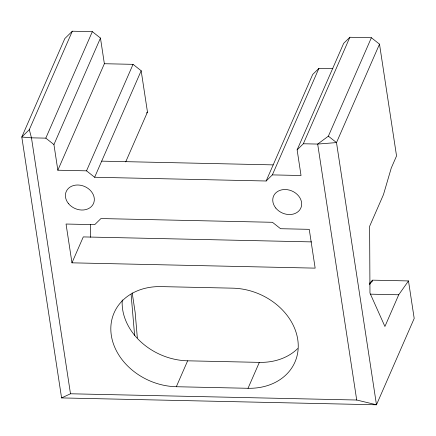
<?xml version="1.0" encoding="UTF-8"?>
<svg xmlns="http://www.w3.org/2000/svg" width="436" height="436" viewBox="0 0 436 436"><rect width="100%" height="100%" fill="white"/><g stroke="black" fill="none" stroke-linecap="round" stroke-linejoin="round"><path stroke-width="0.65" d="M408.483 280.931L398.722 294.78L384.917 326.488L369.968 293.063L369.624 226.306L383.457 194.652L391.266 168.029L396.547 155.941L379.505 44.145L371.379 37.73L349.868 37.262L343.655 43.366L297.129 149.859L301.036 175.517L272.358 174.891L266.145 180.995L94.645 177.256L86.524 170.841L57.841 170.214L53.933 144.556L100.46 38.063L92.334 31.648L72.316 31.212L64.806 38.586L21.8 137.024L61.58 397.921L376.475 404.788L414.2 318.438L408.483 280.931L372.633 280.152L369.319 283.563M53.933 144.556L45.807 138.141L31.468 137.831L21.8 137.024L29.31 129.65L72.316 31.212M45.807 138.141L92.334 31.648M57.841 170.214L104.368 63.721L100.46 38.063M86.524 170.841L133.051 64.343L141.171 70.757L147.472 112.063L125.688 161.925M94.645 177.256L141.171 70.757M71.962 262.832L66.049 224.033L94.726 224.66L100.945 218.556L272.44 222.295L280.566 228.709L309.244 229.336L315.157 268.135L71.962 262.832L83.287 236.912L311.538 241.893M176.318 386.727L248.019 388.291A59.552 48.058 23.6 0 0 297.744 339.481A59.552 48.058 23.6 0 0 232.753 288.169L161.053 286.605A59.552 48.058 23.6 0 0 111.322 335.415A59.552 48.058 23.6 0 0 176.318 386.727L187.638 360.812L259.338 362.376A59.552 48.058 23.6 0 0 297.663 348.598M266.145 180.995L312.672 74.496L318.885 68.398L332.891 68.703M272.358 174.891L318.885 68.398M297.129 149.859L303.342 143.76L349.868 37.262M303.342 143.76L317.68 144.071L328.373 136.168L371.379 37.73M379.505 44.145L336.499 142.583L376.475 404.788L356.708 400.019L70.49 393.779L61.58 397.921M248.019 388.291L259.338 362.376M371.815 282.021L372.633 280.152L369.51 284.583M146.512 113L147.472 112.063M104.368 63.721L133.051 64.343M101.686 161.14L273.181 164.879M370.311 294.158L398.722 294.78M328.373 136.168L336.499 142.583L317.68 144.071L356.708 400.019M29.31 129.65L31.468 137.831L70.49 393.779M132.195 292.932L135.155 312.35L137.34 337.911M131.105 294.355L134.615 335.377M90.601 224.306L90.666 237.249M187.638 360.812A59.552 48.058 23.6 0 1 122.249 299.908M275.754 208.021A14.889 12.012 23.6 0 0 300.589 208.566A14.889 12.012 23.6 0 0 285.308 189.518A14.889 12.012 23.6 0 0 275.754 208.021M68.403 203.503A14.889 12.012 23.6 0 0 93.244 204.043A14.889 12.012 23.6 0 0 77.962 185A14.889 12.012 23.6 0 0 68.403 203.503"/></g></svg>
